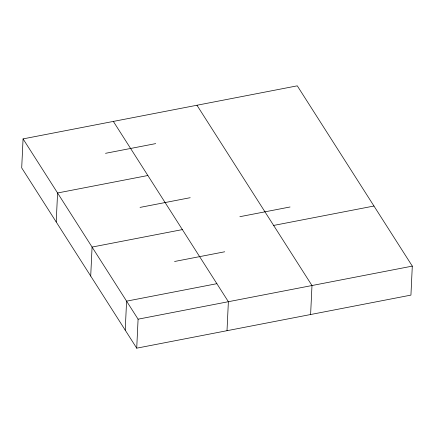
<?xml version="1.0" encoding="UTF-8"?>
<svg xmlns="http://www.w3.org/2000/svg" width="434" height="434" viewBox="0 0 434 434"><rect width="100%" height="100%" fill="white"/><g stroke="black" fill="none" stroke-linecap="round" stroke-linejoin="round"><path stroke-width="0.65" d="M23.067 138.891L21.7 167.882L136.721 348.171L410.933 295.109L412.3 266.118L297.279 85.829L23.067 138.891L138.088 319.18L136.721 348.171M56.208 221.969L57.576 192.978L147.864 175.51M90.711 276.057L92.079 247.065L182.367 229.597M125.22 330.138L126.587 301.153L216.875 283.684M227.009 330.697L228.376 301.711L113.355 121.422M310.614 314.52L311.981 285.534L196.955 105.245M105.527 153.316L155.687 143.611M140.036 207.403L190.195 197.698M239.883 216.691L290.042 206.985M273.637 225.436L373.962 206.025M174.544 261.49L224.703 251.785M138.088 319.18L412.3 266.118"/></g></svg>
